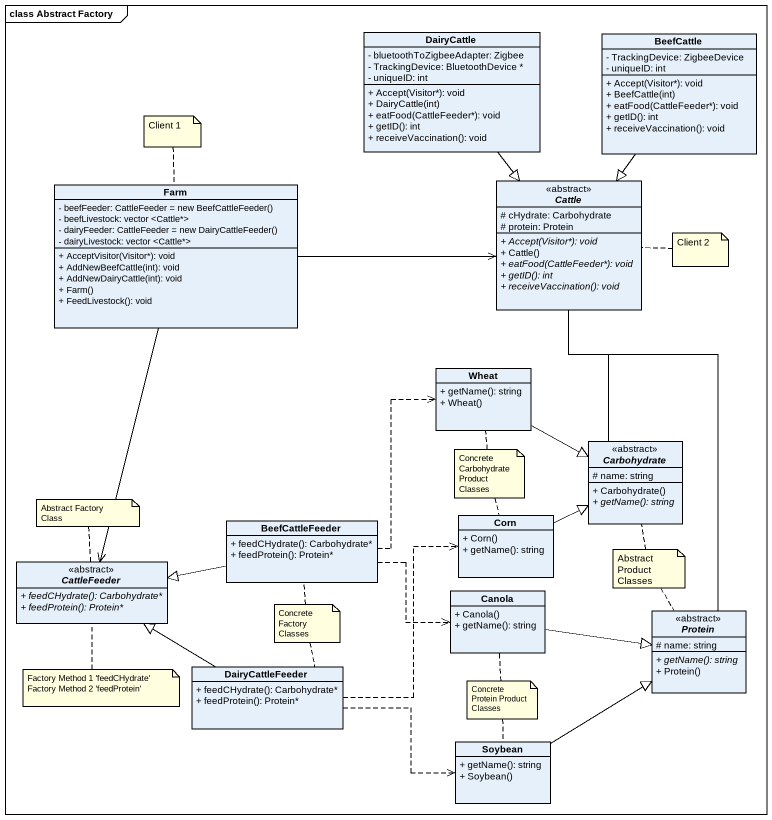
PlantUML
@startuml
mainframe class Abstract Factory
hide circle
hide empty members
skinparam classAttributeIconSize 0
class DairyCattle {
  - bluetoothToZigbeeAdapter: Zigbee
  - TrackingDevice: BluetoothDevice *
  - uniqueID: int
  + Accept(Visitor*): void
  + DairyCattle(int)
  + eatFood(CattleFeeder*): void
  + getID(): int
  + receiveVaccination(): void
}
class BeefCattle {
  - TrackingDevice: ZigbeeDevice
  - uniqueID: int
  + Accept(Visitor*): void
  + BeefCattle(int)
  + eatFood(CattleFeeder*): void
  + getID(): int
  + receiveVaccination(): void
}
class Farm {
  {field} - beefFeeder: CattleFeeder = new BeefCattleFeeder()
  - beefLivestock: vector <Cattle*>
  {field} - dairyFeeder: CattleFeeder = new DairyCattleFeeder()
  - dairyLivestock: vector <Cattle*>
  + AcceptVisitor(Visitor*): void
  + AddNewBeefCattle(int): void
  + AddNewDairyCattle(int): void
  + Farm()
  + FeedLivestock(): void
}
abstract class Cattle <<abstract>> {
  # cHydrate: Carbohydrate
  # protein: Protein
  {abstract} + Accept(Visitor*): void
  + Cattle()
  {abstract} + eatFood(CattleFeeder*): void
  {abstract} + getID(): int
  {abstract} + receiveVaccination(): void
}
class Wheat {
  + getName(): string
  + Wheat()
}
abstract class Carbohydrate <<abstract>> {
  # name: string
  + Carbohydrate()
  {abstract} + getName(): string
}
class BeefCattleFeeder {
  + feedCHydrate(): Carbohydrate*
  + feedProtein(): Protein*
}
class Corn {
  + Corn()
  + getName(): string
}
abstract class CattleFeeder <<abstract>> {
  {abstract} + feedCHydrate(): Carbohydrate*
  {abstract} + feedProtein(): Protein*
}
class Canola {
  + Canola()
  + getName(): string
}
abstract class Protein <<abstract>> {
  # name: string
  {abstract} + getName(): string
  + Protein()
}
class DairyCattleFeeder {
  + feedCHydrate(): Carbohydrate*
  + feedProtein(): Protein*
}
class Soybean {
  + getName(): string
  + Soybean()
}
DairyCattle --|> Cattle
BeefCattle --|> Cattle
Farm -right-> Cattle
Farm --> CattleFeeder
Wheat -right-|> Carbohydrate
Carbohydrate -up- Cattle
BeefCattleFeeder .up.> Wheat
BeefCattleFeeder -left-|> CattleFeeder
BeefCattleFeeder .right.> Canola
Corn -right-|> Carbohydrate
Canola -right-|> Protein
Protein -up- Cattle
DairyCattleFeeder .up.> Corn
DairyCattleFeeder -left-|> CattleFeeder
DairyCattleFeeder .right.> Soybean
Soybean -up-|> Protein
note top of Farm : Client 1
note right of Cattle : Client 2
note as N3
  Concrete Carbohydrate Product Classes
end note
N3 .. Wheat
N3 .. Corn
note top of CattleFeeder : Abstract Factory Class
note as N5
  Abstract Product Classes
end note
N5 .. Carbohydrate
N5 .. Protein
note as N6
  Concrete Factory Classes
end note
N6 .. BeefCattleFeeder
N6 .. DairyCattleFeeder
note bottom of CattleFeeder
  Factory Method 1 'feedCHydrate'
  Factory Method 2 'feedProtein'
end note
note as N8
  Concrete Protein Product Classes
end note
N8 .. Canola
N8 .. Soybean
@enduml
